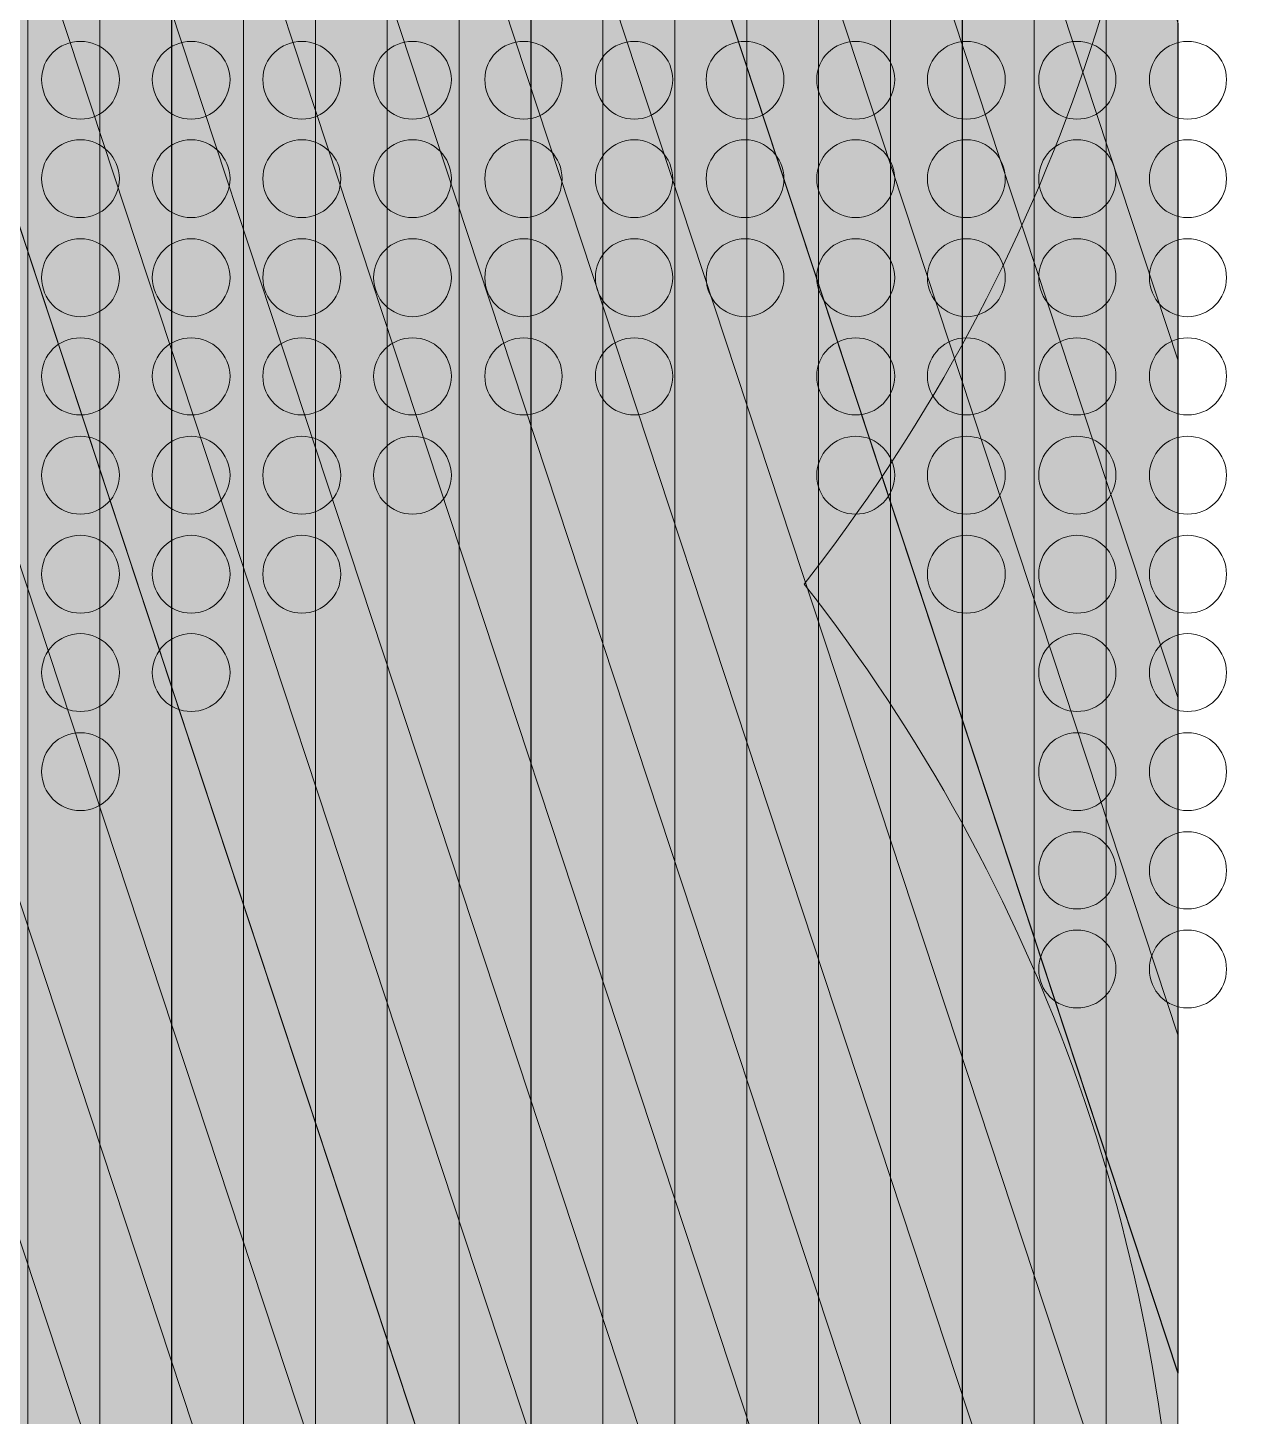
# Model space of a CAD drawing. Header units: inches. Extents: x 243 to 900, y -519 to -86.
# Drawn here: x 709.02 to 736.18, y -297.03 to -266.02 of the extents above; entities that cross this region are included whole.
import ezdxf

# ---------------------------------------------------------------- set-up
doc = ezdxf.new("R2010")
doc.units = ezdxf.units.IN
doc.header["$MEASUREMENT"] = 0
doc.layers.add('Layer 1', color=7, linetype='Continuous')

# ---------------------------------------------------------------- blocks, each defined once
blk = doc.blocks.new('block 3')
at = {"layer": 'Layer 1', "lineweight": 0}
blk.add_open_spline([(898.138, -484.267), (898.138, -494.991), (889.368, -503.763), (878.645, -503.763), (878.645, -503.763), (266.12, -503.763), (266.12, -503.763), (255.397, -503.763), (246.624, -494.991), (246.624, -484.267), (246.624, -484.267), (246.624, -108.507), (246.624, -108.507), (246.624, -97.783), (255.397, -89.011), (266.12, -89.011), (266.12, -89.011), (878.645, -89.011), (878.645, -89.011), (889.368, -89.011), (898.138, -97.783), (898.138, -108.507), (898.138, -108.507), (898.138, -484.267), (898.138, -484.267)], degree=3, knots=[0, 0, 0, 0, 1, 1, 1, 2, 2, 2, 3, 3, 3, 4, 4, 4, 5, 5, 5, 6, 6, 6, 7, 7, 7, 8, 8, 8, 8], dxfattribs=at)
blk = doc.blocks.new('block 2')
at = {"layer": 'Layer 1'}
blk.add_blockref('block 3', (0, 0), dxfattribs=at)
blk = doc.blocks.new('block 206')
at = {"layer": 'Layer 1', "lineweight": 0}
for points in [[(711.069, -267.175), (711.069, -267.664), (710.676, -268.061), (710.202, -268.061), (709.713, -268.061), (709.332, -267.664), (709.332, -267.175), (709.332, -266.703), (709.713, -266.322), (710.202, -266.322), (710.676, -266.322), (711.069, -266.703), (711.069, -267.175)], [(713.542, -267.175), (713.542, -267.664), (713.145, -268.061), (712.672, -268.061), (712.201, -268.061), (711.805, -267.664), (711.805, -267.175), (711.805, -266.703), (712.201, -266.322), (712.672, -266.322), (713.145, -266.322), (713.542, -266.703), (713.542, -267.175)], [(716.016, -267.175), (716.016, -267.664), (715.617, -268.061), (715.144, -268.061), (714.673, -268.061), (714.274, -267.664), (714.274, -267.175), (714.274, -266.703), (714.673, -266.322), (715.144, -266.322), (715.617, -266.322), (716.016, -266.703), (716.016, -267.175)], [(718.486, -267.175), (718.486, -267.664), (718.105, -268.061), (717.616, -268.061), (717.145, -268.061), (716.749, -267.664), (716.749, -267.175), (716.749, -266.703), (717.145, -266.322), (717.616, -266.322), (718.105, -266.322), (718.486, -266.703), (718.486, -267.175)], [(720.96, -267.175), (720.96, -267.664), (720.579, -268.061), (720.104, -268.061), (719.615, -268.061), (719.234, -267.664), (719.234, -267.175), (719.234, -266.703), (719.615, -266.322), (720.104, -266.322), (720.579, -266.322), (720.96, -266.703), (720.96, -267.175)], [(723.432, -267.175), (723.432, -267.664), (723.049, -268.061), (722.576, -268.061), (722.089, -268.061), (721.706, -267.664), (721.706, -267.175), (721.706, -266.703), (722.089, -266.322), (722.576, -266.322), (723.049, -266.322), (723.432, -266.703), (723.432, -267.175)], [(725.917, -267.175), (725.917, -267.664), (725.521, -268.061), (725.05, -268.061), (724.559, -268.061), (724.18, -267.664), (724.18, -267.175), (724.18, -266.703), (724.559, -266.322), (725.05, -266.322), (725.521, -266.322), (725.917, -266.703), (725.917, -267.175)], [(728.392, -267.175), (728.392, -267.664), (727.99, -268.061), (727.522, -268.061), (727.033, -268.061), (726.65, -267.664), (726.65, -267.175), (726.65, -266.703), (727.033, -266.322), (727.522, -266.322), (727.99, -266.322), (728.392, -266.703), (728.392, -267.175)], [(730.862, -267.175), (730.862, -267.664), (730.481, -268.061), (729.994, -268.061), (729.518, -268.061), (729.122, -267.664), (729.122, -267.175), (729.122, -266.703), (729.518, -266.322), (729.994, -266.322), (730.481, -266.322), (730.862, -266.703), (730.862, -267.175)], [(733.336, -267.175), (733.336, -267.664), (732.953, -268.061), (732.464, -268.061), (731.99, -268.061), (731.61, -267.664), (731.61, -267.175), (731.61, -266.703), (731.99, -266.322), (732.464, -266.322), (732.953, -266.322), (733.336, -266.703), (733.336, -267.175)], [(735.806, -267.175), (735.806, -267.664), (735.427, -268.061), (734.936, -268.061), (734.463, -268.061), (734.084, -267.664), (734.084, -267.175), (734.084, -266.703), (734.463, -266.322), (734.936, -266.322), (735.427, -266.322), (735.806, -266.703), (735.806, -267.175)]]:
    blk.add_open_spline(points, degree=3, knots=[0, 0, 0, 0, 1, 1, 1, 2, 2, 2, 3, 3, 3, 4, 4, 4, 4], dxfattribs=at)
blk = doc.blocks.new('block 207')
at = {"layer": 'Layer 1', "lineweight": 0}
for points in [[(711.069, -269.389), (711.069, -269.877), (710.676, -270.259), (710.202, -270.259), (709.713, -270.259), (709.332, -269.877), (709.332, -269.389), (709.332, -268.915), (709.713, -268.519), (710.202, -268.519), (710.676, -268.519), (711.069, -268.915), (711.069, -269.389)], [(713.542, -269.389), (713.542, -269.877), (713.145, -270.259), (712.672, -270.259), (712.201, -270.259), (711.805, -269.877), (711.805, -269.389), (711.805, -268.915), (712.201, -268.519), (712.672, -268.519), (713.145, -268.519), (713.542, -268.915), (713.542, -269.389)], [(716.016, -269.389), (716.016, -269.877), (715.617, -270.259), (715.144, -270.259), (714.673, -270.259), (714.274, -269.877), (714.274, -269.389), (714.274, -268.915), (714.673, -268.519), (715.144, -268.519), (715.617, -268.519), (716.016, -268.915), (716.016, -269.389)], [(718.486, -269.389), (718.486, -269.877), (718.105, -270.259), (717.616, -270.259), (717.145, -270.259), (716.749, -269.877), (716.749, -269.389), (716.749, -268.915), (717.145, -268.519), (717.616, -268.519), (718.105, -268.519), (718.486, -268.915), (718.486, -269.389)], [(720.96, -269.389), (720.96, -269.877), (720.579, -270.259), (720.104, -270.259), (719.615, -270.259), (719.234, -269.877), (719.234, -269.389), (719.234, -268.915), (719.615, -268.519), (720.104, -268.519), (720.579, -268.519), (720.96, -268.915), (720.96, -269.389)], [(723.432, -269.389), (723.432, -269.877), (723.049, -270.259), (722.576, -270.259), (722.089, -270.259), (721.706, -269.877), (721.706, -269.389), (721.706, -268.915), (722.089, -268.519), (722.576, -268.519), (723.049, -268.519), (723.432, -268.915), (723.432, -269.389)], [(725.917, -269.389), (725.917, -269.877), (725.521, -270.259), (725.05, -270.259), (724.559, -270.259), (724.18, -269.877), (724.18, -269.389), (724.18, -268.915), (724.559, -268.519), (725.05, -268.519), (725.521, -268.519), (725.917, -268.915), (725.917, -269.389)], [(728.392, -269.389), (728.392, -269.877), (727.99, -270.259), (727.522, -270.259), (727.033, -270.259), (726.65, -269.877), (726.65, -269.389), (726.65, -268.915), (727.033, -268.519), (727.522, -268.519), (727.99, -268.519), (728.392, -268.915), (728.392, -269.389)], [(730.862, -269.389), (730.862, -269.877), (730.481, -270.259), (729.994, -270.259), (729.518, -270.259), (729.122, -269.877), (729.122, -269.389), (729.122, -268.915), (729.518, -268.519), (729.994, -268.519), (730.481, -268.519), (730.862, -268.915), (730.862, -269.389)], [(733.336, -269.389), (733.336, -269.877), (732.953, -270.259), (732.464, -270.259), (731.99, -270.259), (731.61, -269.877), (731.61, -269.389), (731.61, -268.915), (731.99, -268.519), (732.464, -268.519), (732.953, -268.519), (733.336, -268.915), (733.336, -269.389)], [(735.806, -269.389), (735.806, -269.877), (735.427, -270.259), (734.936, -270.259), (734.463, -270.259), (734.084, -269.877), (734.084, -269.389), (734.084, -268.915), (734.463, -268.519), (734.936, -268.519), (735.427, -268.519), (735.806, -268.915), (735.806, -269.389)]]:
    blk.add_open_spline(points, degree=3, knots=[0, 0, 0, 0, 1, 1, 1, 2, 2, 2, 3, 3, 3, 4, 4, 4, 4], dxfattribs=at)
blk = doc.blocks.new('block 208')
at = {"layer": 'Layer 1', "lineweight": 0}
for points in [[(711.069, -271.601), (711.069, -272.075), (710.676, -272.472), (710.202, -272.472), (709.713, -272.472), (709.332, -272.075), (709.332, -271.601), (709.332, -271.113), (709.713, -270.732), (710.202, -270.732), (710.676, -270.732), (711.069, -271.113), (711.069, -271.601)], [(713.542, -271.601), (713.542, -272.075), (713.145, -272.472), (712.672, -272.472), (712.201, -272.472), (711.805, -272.075), (711.805, -271.601), (711.805, -271.113), (712.201, -270.732), (712.672, -270.732), (713.145, -270.732), (713.542, -271.113), (713.542, -271.601)], [(716.016, -271.601), (716.016, -272.075), (715.617, -272.472), (715.144, -272.472), (714.673, -272.472), (714.274, -272.075), (714.274, -271.601), (714.274, -271.113), (714.673, -270.732), (715.144, -270.732), (715.617, -270.732), (716.016, -271.113), (716.016, -271.601)], [(718.486, -271.601), (718.486, -272.075), (718.105, -272.472), (717.616, -272.472), (717.145, -272.472), (716.749, -272.075), (716.749, -271.601), (716.749, -271.113), (717.145, -270.732), (717.616, -270.732), (718.105, -270.732), (718.486, -271.113), (718.486, -271.601)], [(720.96, -271.601), (720.96, -272.075), (720.579, -272.472), (720.104, -272.472), (719.615, -272.472), (719.234, -272.075), (719.234, -271.601), (719.234, -271.113), (719.615, -270.732), (720.104, -270.732), (720.579, -270.732), (720.96, -271.113), (720.96, -271.601)], [(723.432, -271.601), (723.432, -272.075), (723.049, -272.472), (722.576, -272.472), (722.089, -272.472), (721.706, -272.075), (721.706, -271.601), (721.706, -271.113), (722.089, -270.732), (722.576, -270.732), (723.049, -270.732), (723.432, -271.113), (723.432, -271.601)], [(725.917, -271.601), (725.917, -272.075), (725.521, -272.472), (725.05, -272.472), (724.559, -272.472), (724.18, -272.075), (724.18, -271.601), (724.18, -271.113), (724.559, -270.732), (725.05, -270.732), (725.521, -270.732), (725.917, -271.113), (725.917, -271.601)], [(728.392, -271.601), (728.392, -272.075), (727.99, -272.472), (727.522, -272.472), (727.033, -272.472), (726.65, -272.075), (726.65, -271.601), (726.65, -271.113), (727.033, -270.732), (727.522, -270.732), (727.99, -270.732), (728.392, -271.113), (728.392, -271.601)], [(730.862, -271.601), (730.862, -272.075), (730.481, -272.472), (729.994, -272.472), (729.518, -272.472), (729.122, -272.075), (729.122, -271.601), (729.122, -271.113), (729.518, -270.732), (729.994, -270.732), (730.481, -270.732), (730.862, -271.113), (730.862, -271.601)], [(733.336, -271.601), (733.336, -272.075), (732.953, -272.472), (732.464, -272.472), (731.99, -272.472), (731.61, -272.075), (731.61, -271.601), (731.61, -271.113), (731.99, -270.732), (732.464, -270.732), (732.953, -270.732), (733.336, -271.113), (733.336, -271.601)], [(735.806, -271.601), (735.806, -272.075), (735.427, -272.472), (734.936, -272.472), (734.463, -272.472), (734.084, -272.075), (734.084, -271.601), (734.084, -271.113), (734.463, -270.732), (734.936, -270.732), (735.427, -270.732), (735.806, -271.113), (735.806, -271.601)]]:
    blk.add_open_spline(points, degree=3, knots=[0, 0, 0, 0, 1, 1, 1, 2, 2, 2, 3, 3, 3, 4, 4, 4, 4], dxfattribs=at)
blk = doc.blocks.new('block 209')
at = {"layer": 'Layer 1', "lineweight": 0}
for points in [[(711.069, -273.798), (711.069, -274.287), (710.676, -274.668), (710.202, -274.668), (709.713, -274.668), (709.332, -274.287), (709.332, -273.798), (709.332, -273.325), (709.713, -272.944), (710.202, -272.944), (710.676, -272.944), (711.069, -273.325), (711.069, -273.798)], [(713.542, -273.798), (713.542, -274.287), (713.145, -274.668), (712.672, -274.668), (712.201, -274.668), (711.805, -274.287), (711.805, -273.798), (711.805, -273.325), (712.201, -272.944), (712.672, -272.944), (713.145, -272.944), (713.542, -273.325), (713.542, -273.798)], [(716.016, -273.798), (716.016, -274.287), (715.617, -274.668), (715.144, -274.668), (714.673, -274.668), (714.274, -274.287), (714.274, -273.798), (714.274, -273.325), (714.673, -272.944), (715.144, -272.944), (715.617, -272.944), (716.016, -273.325), (716.016, -273.798)], [(718.486, -273.798), (718.486, -274.287), (718.105, -274.668), (717.616, -274.668), (717.145, -274.668), (716.749, -274.287), (716.749, -273.798), (716.749, -273.325), (717.145, -272.944), (717.616, -272.944), (718.105, -272.944), (718.486, -273.325), (718.486, -273.798)], [(720.96, -273.798), (720.96, -274.287), (720.579, -274.668), (720.104, -274.668), (719.615, -274.668), (719.234, -274.287), (719.234, -273.798), (719.234, -273.325), (719.615, -272.944), (720.104, -272.944), (720.579, -272.944), (720.96, -273.325), (720.96, -273.798)], [(723.432, -273.798), (723.432, -274.287), (723.049, -274.668), (722.576, -274.668), (722.089, -274.668), (721.706, -274.287), (721.706, -273.798), (721.706, -273.325), (722.089, -272.944), (722.576, -272.944), (723.049, -272.944), (723.432, -273.325), (723.432, -273.798)], [(728.392, -273.798), (728.392, -274.287), (727.99, -274.668), (727.522, -274.668), (727.033, -274.668), (726.65, -274.287), (726.65, -273.798), (726.65, -273.325), (727.033, -272.944), (727.522, -272.944), (727.99, -272.944), (728.392, -273.325), (728.392, -273.798)], [(730.862, -273.798), (730.862, -274.287), (730.481, -274.668), (729.994, -274.668), (729.518, -274.668), (729.122, -274.287), (729.122, -273.798), (729.122, -273.325), (729.518, -272.944), (729.994, -272.944), (730.481, -272.944), (730.862, -273.325), (730.862, -273.798)], [(733.336, -273.798), (733.336, -274.287), (732.953, -274.668), (732.464, -274.668), (731.99, -274.668), (731.61, -274.287), (731.61, -273.798), (731.61, -273.325), (731.99, -272.944), (732.464, -272.944), (732.953, -272.944), (733.336, -273.325), (733.336, -273.798)], [(735.806, -273.798), (735.806, -274.287), (735.427, -274.668), (734.936, -274.668), (734.463, -274.668), (734.084, -274.287), (734.084, -273.798), (734.084, -273.325), (734.463, -272.944), (734.936, -272.944), (735.427, -272.944), (735.806, -273.325), (735.806, -273.798)]]:
    blk.add_open_spline(points, degree=3, knots=[0, 0, 0, 0, 1, 1, 1, 2, 2, 2, 3, 3, 3, 4, 4, 4, 4], dxfattribs=at)
blk = doc.blocks.new('block 210')
at = {"layer": 'Layer 1', "lineweight": 0}
for points in [[(711.069, -276.013), (711.069, -276.498), (710.676, -276.882), (710.202, -276.882), (709.713, -276.882), (709.332, -276.498), (709.332, -276.013), (709.332, -275.539), (709.713, -275.142), (710.202, -275.142), (710.676, -275.142), (711.069, -275.539), (711.069, -276.013)], [(713.542, -276.013), (713.542, -276.498), (713.145, -276.882), (712.672, -276.882), (712.201, -276.882), (711.805, -276.498), (711.805, -276.013), (711.805, -275.539), (712.201, -275.142), (712.672, -275.142), (713.145, -275.142), (713.542, -275.539), (713.542, -276.013)], [(716.016, -276.013), (716.016, -276.498), (715.617, -276.882), (715.144, -276.882), (714.673, -276.882), (714.274, -276.498), (714.274, -276.013), (714.274, -275.539), (714.673, -275.142), (715.144, -275.142), (715.617, -275.142), (716.016, -275.539), (716.016, -276.013)], [(718.486, -276.013), (718.486, -276.498), (718.105, -276.882), (717.616, -276.882), (717.145, -276.882), (716.749, -276.498), (716.749, -276.013), (716.749, -275.539), (717.145, -275.142), (717.616, -275.142), (718.105, -275.142), (718.486, -275.539), (718.486, -276.013)], [(728.392, -276.013), (728.392, -276.498), (727.99, -276.882), (727.522, -276.882), (727.033, -276.882), (726.65, -276.498), (726.65, -276.013), (726.65, -275.539), (727.033, -275.142), (727.522, -275.142), (727.99, -275.142), (728.392, -275.539), (728.392, -276.013)], [(730.862, -276.013), (730.862, -276.498), (730.481, -276.882), (729.994, -276.882), (729.518, -276.882), (729.122, -276.498), (729.122, -276.013), (729.122, -275.539), (729.518, -275.142), (729.994, -275.142), (730.481, -275.142), (730.862, -275.539), (730.862, -276.013)], [(733.336, -276.013), (733.336, -276.498), (732.953, -276.882), (732.464, -276.882), (731.99, -276.882), (731.61, -276.498), (731.61, -276.013), (731.61, -275.539), (731.99, -275.142), (732.464, -275.142), (732.953, -275.142), (733.336, -275.539), (733.336, -276.013)], [(735.806, -276.013), (735.806, -276.498), (735.427, -276.882), (734.936, -276.882), (734.463, -276.882), (734.084, -276.498), (734.084, -276.013), (734.084, -275.539), (734.463, -275.142), (734.936, -275.142), (735.427, -275.142), (735.806, -275.539), (735.806, -276.013)]]:
    blk.add_open_spline(points, degree=3, knots=[0, 0, 0, 0, 1, 1, 1, 2, 2, 2, 3, 3, 3, 4, 4, 4, 4], dxfattribs=at)
blk = doc.blocks.new('block 211')
at = {"layer": 'Layer 1', "lineweight": 0}
for points in [[(711.069, -278.224), (711.069, -278.698), (710.676, -279.095), (710.202, -279.095), (709.713, -279.095), (709.332, -278.698), (709.332, -278.224), (709.332, -277.736), (709.713, -277.355), (710.202, -277.355), (710.676, -277.355), (711.069, -277.736), (711.069, -278.224)], [(713.542, -278.224), (713.542, -278.698), (713.145, -279.095), (712.672, -279.095), (712.201, -279.095), (711.805, -278.698), (711.805, -278.224), (711.805, -277.736), (712.201, -277.355), (712.672, -277.355), (713.145, -277.355), (713.542, -277.736), (713.542, -278.224)], [(716.016, -278.224), (716.016, -278.698), (715.617, -279.095), (715.144, -279.095), (714.673, -279.095), (714.274, -278.698), (714.274, -278.224), (714.274, -277.736), (714.673, -277.355), (715.144, -277.355), (715.617, -277.355), (716.016, -277.736), (716.016, -278.224)], [(730.862, -278.224), (730.862, -278.698), (730.481, -279.095), (729.994, -279.095), (729.518, -279.095), (729.122, -278.698), (729.122, -278.224), (729.122, -277.736), (729.518, -277.355), (729.994, -277.355), (730.481, -277.355), (730.862, -277.736), (730.862, -278.224)], [(733.336, -278.224), (733.336, -278.698), (732.953, -279.095), (732.464, -279.095), (731.99, -279.095), (731.61, -278.698), (731.61, -278.224), (731.61, -277.736), (731.99, -277.355), (732.464, -277.355), (732.953, -277.355), (733.336, -277.736), (733.336, -278.224)], [(735.806, -278.224), (735.806, -278.698), (735.427, -279.095), (734.936, -279.095), (734.463, -279.095), (734.084, -278.698), (734.084, -278.224), (734.084, -277.736), (734.463, -277.355), (734.936, -277.355), (735.427, -277.355), (735.806, -277.736), (735.806, -278.224)]]:
    blk.add_open_spline(points, degree=3, knots=[0, 0, 0, 0, 1, 1, 1, 2, 2, 2, 3, 3, 3, 4, 4, 4, 4], dxfattribs=at)
blk = doc.blocks.new('block 212')
at = {"layer": 'Layer 1', "lineweight": 0}
for points in [[(711.069, -280.421), (711.069, -280.91), (710.676, -281.29), (710.202, -281.29), (709.713, -281.29), (709.332, -280.91), (709.332, -280.421), (709.332, -279.948), (709.713, -279.552), (710.202, -279.552), (710.676, -279.552), (711.069, -279.948), (711.069, -280.421)], [(713.542, -280.421), (713.542, -280.91), (713.145, -281.29), (712.672, -281.29), (712.201, -281.29), (711.805, -280.91), (711.805, -280.421), (711.805, -279.948), (712.201, -279.552), (712.672, -279.552), (713.145, -279.552), (713.542, -279.948), (713.542, -280.421)], [(733.336, -280.421), (733.336, -280.91), (732.953, -281.29), (732.464, -281.29), (731.99, -281.29), (731.61, -280.91), (731.61, -280.421), (731.61, -279.948), (731.99, -279.552), (732.464, -279.552), (732.953, -279.552), (733.336, -279.948), (733.336, -280.421)], [(735.806, -280.421), (735.806, -280.91), (735.427, -281.29), (734.936, -281.29), (734.463, -281.29), (734.084, -280.91), (734.084, -280.421), (734.084, -279.948), (734.463, -279.552), (734.936, -279.552), (735.427, -279.552), (735.806, -279.948), (735.806, -280.421)]]:
    blk.add_open_spline(points, degree=3, knots=[0, 0, 0, 0, 1, 1, 1, 2, 2, 2, 3, 3, 3, 4, 4, 4, 4], dxfattribs=at)
blk = doc.blocks.new('block 213')
at = {"layer": 'Layer 1', "lineweight": 0}
for points in [[(711.069, -282.635), (711.069, -283.107), (710.676, -283.505), (710.202, -283.505), (709.713, -283.505), (709.332, -283.107), (709.332, -282.635), (709.332, -282.146), (709.713, -281.765), (710.202, -281.765), (710.676, -281.765), (711.069, -282.146), (711.069, -282.635)], [(733.336, -282.635), (733.336, -283.107), (732.953, -283.505), (732.464, -283.505), (731.99, -283.505), (731.61, -283.107), (731.61, -282.635), (731.61, -282.146), (731.99, -281.765), (732.464, -281.765), (732.953, -281.765), (733.336, -282.146), (733.336, -282.635)], [(735.806, -282.635), (735.806, -283.107), (735.427, -283.505), (734.936, -283.505), (734.463, -283.505), (734.084, -283.107), (734.084, -282.635), (734.084, -282.146), (734.463, -281.765), (734.936, -281.765), (735.427, -281.765), (735.806, -282.146), (735.806, -282.635)]]:
    blk.add_open_spline(points, degree=3, knots=[0, 0, 0, 0, 1, 1, 1, 2, 2, 2, 3, 3, 3, 4, 4, 4, 4], dxfattribs=at)
blk = doc.blocks.new('block 214')
at = {"layer": 'Layer 1', "lineweight": 0}
for points in [[(733.336, -284.846), (733.336, -285.32), (732.953, -285.702), (732.464, -285.702), (731.99, -285.702), (731.61, -285.32), (731.61, -284.846), (731.61, -284.359), (731.99, -283.977), (732.464, -283.977), (732.953, -283.977), (733.336, -284.359), (733.336, -284.846)], [(735.806, -284.846), (735.806, -285.32), (735.427, -285.702), (734.936, -285.702), (734.463, -285.702), (734.084, -285.32), (734.084, -284.846), (734.084, -284.359), (734.463, -283.977), (734.936, -283.977), (735.427, -283.977), (735.806, -284.359), (735.806, -284.846)]]:
    blk.add_open_spline(points, degree=3, knots=[0, 0, 0, 0, 1, 1, 1, 2, 2, 2, 3, 3, 3, 4, 4, 4, 4], dxfattribs=at)
blk = doc.blocks.new('block 215')
at = {"layer": 'Layer 1', "lineweight": 0}
for points in [[(733.336, -287.045), (733.336, -287.533), (732.953, -287.913), (732.464, -287.913), (731.99, -287.913), (731.61, -287.533), (731.61, -287.045), (731.61, -286.556), (731.99, -286.174), (732.464, -286.174), (732.953, -286.174), (733.336, -286.556), (733.336, -287.045)], [(735.806, -287.045), (735.806, -287.533), (735.427, -287.913), (734.936, -287.913), (734.463, -287.913), (734.084, -287.533), (734.084, -287.045), (734.084, -286.556), (734.463, -286.174), (734.936, -286.174), (735.427, -286.174), (735.806, -286.556), (735.806, -287.045)]]:
    blk.add_open_spline(points, degree=3, knots=[0, 0, 0, 0, 1, 1, 1, 2, 2, 2, 3, 3, 3, 4, 4, 4, 4], dxfattribs=at)
blk = doc.blocks.new('block 150')
at = {"layer": 'Layer 1'}
for name in ['block 206', 'block 207', 'block 208', 'block 209', 'block 210', 'block 211', 'block 212', 'block 213', 'block 214', 'block 215']:
    blk.add_blockref(name, (0, 0), dxfattribs=at)
blk = doc.blocks.new('block 149')
at = {"layer": 'Layer 1'}
blk.add_blockref('block 150', (0, 0), dxfattribs=at)
blk = doc.blocks.new('block 4')
at = {"layer": 'Layer 1'}
blk.add_blockref('block 149', (0, 0), dxfattribs=at)
blk = doc.blocks.new('block 291')
at = {"layer": 'Layer 1', "true_color": 0x177dc1}
h = blk.add_hatch(color=152, dxfattribs=at)
h.dxf.hatch_style = 2
h.paths.add_polyline_path([(679.996, -205.731), (727.237, -348.784), (724.992, -349.523), (677.506, -205.731)])
at = {"layer": 'Layer 1', "true_color": 0x127cc0}
h = blk.add_hatch(color=152, dxfattribs=at)
h.dxf.hatch_style = 2
h.paths.add_polyline_path([(682.487, -205.731), (729.479, -348.041), (727.237, -348.784), (679.996, -205.731)])
at = {"layer": 'Layer 1', "true_color": 0x167bbf}
h = blk.add_hatch(color=152, dxfattribs=at)
h.dxf.hatch_style = 2
h.paths.add_polyline_path([(684.975, -205.731), (731.726, -347.301), (729.479, -348.041), (682.487, -205.731)])
at = {"layer": 'Layer 1', "true_color": 0x157abf}
h = blk.add_hatch(color=152, dxfattribs=at)
h.dxf.hatch_style = 2
h.paths.add_polyline_path([(687.465, -205.731), (733.971, -346.558), (731.726, -347.301), (684.975, -205.731)])
at = {"layer": 'Layer 1', "true_color": 0x1479be}
h = blk.add_hatch(color=152, dxfattribs=at)
h.dxf.hatch_style = 2
h.paths.add_polyline_path([(689.953, -205.731), (734.722, -341.298), (734.722, -346.312), (733.968, -346.558), (687.465, -205.731)])
at = {"layer": 'Layer 1', "true_color": 0x1279be}
h = blk.add_hatch(color=152, dxfattribs=at)
h.dxf.hatch_style = 2
h.paths.add_polyline_path([(692.444, -205.731), (734.722, -333.76), (734.722, -341.298), (689.953, -205.731)])
at = {"layer": 'Layer 1', "true_color": 0x1479be}
h = blk.add_hatch(color=152, dxfattribs=at)
h.dxf.hatch_style = 2
h.paths.add_polyline_path([(694.934, -205.731), (734.722, -326.223), (734.722, -333.76), (692.444, -205.731)])
at = {"layer": 'Layer 1', "true_color": 0x0b77bd}
h = blk.add_hatch(color=152, dxfattribs=at)
h.dxf.hatch_style = 2
h.paths.add_polyline_path([(697.422, -205.731), (734.722, -318.684), (734.722, -326.223), (694.932, -205.731)])
at = {"layer": 'Layer 1', "true_color": 0x0e75bb}
h = blk.add_hatch(color=152, dxfattribs=at)
h.dxf.hatch_style = 2
h.paths.add_polyline_path([(699.912, -205.731), (734.722, -311.146), (734.722, -318.684), (697.422, -205.731)])
h = blk.add_hatch(color=152, dxfattribs=at)
h.dxf.hatch_style = 2
h.paths.add_polyline_path([(702.4, -205.731), (734.722, -303.609), (734.722, -311.146), (699.912, -205.731)])
at = {"layer": 'Layer 1', "true_color": 0x1075bb}
h = blk.add_hatch(color=152, dxfattribs=at)
h.dxf.hatch_style = 2
h.paths.add_polyline_path([(704.888, -205.731), (734.722, -296.071), (734.722, -303.609), (702.4, -205.731)])
at = {"layer": 'Layer 1', "true_color": 0x1773b9}
h = blk.add_hatch(color=152, dxfattribs=at)
h.dxf.hatch_style = 2
h.paths.add_polyline_path([(707.379, -205.731), (734.724, -288.535), (734.724, -296.071), (704.888, -205.731)])
at = {"layer": 'Layer 1', "true_color": 0x1272b9}
h = blk.add_hatch(color=152, dxfattribs=at)
h.dxf.hatch_style = 2
h.paths.add_polyline_path([(709.867, -205.731), (734.724, -280.998), (734.724, -288.535), (707.379, -205.731)])
at = {"layer": 'Layer 1', "true_color": 0x1171b8}
h = blk.add_hatch(color=152, dxfattribs=at)
h.dxf.hatch_style = 2
h.paths.add_polyline_path([(712.357, -205.731), (734.724, -273.46), (734.724, -280.998), (709.867, -205.731)])
at = {"layer": 'Layer 1', "true_color": 0x1470b7}
h = blk.add_hatch(color=152, dxfattribs=at)
h.dxf.hatch_style = 2
h.paths.add_polyline_path([(714.848, -205.731), (734.724, -265.92), (734.724, -273.46), (712.357, -205.731)])
at = {"layer": 'Layer 1', "lineweight": 0}
for points in [[(679.996, -205.731), (727.237, -348.784), (724.992, -349.523), (677.506, -205.731), (679.996, -205.731)], [(682.487, -205.731), (729.479, -348.041), (727.237, -348.784), (679.996, -205.731), (682.487, -205.731)], [(684.975, -205.731), (731.726, -347.301), (729.479, -348.041), (682.487, -205.731), (684.975, -205.731)], [(687.465, -205.731), (733.971, -346.558), (731.726, -347.301), (684.975, -205.731), (687.465, -205.731)], [(689.953, -205.731), (734.722, -341.298), (734.722, -346.312), (733.968, -346.558), (687.465, -205.731), (689.953, -205.731)], [(692.444, -205.731), (734.722, -333.76), (734.722, -341.298), (689.953, -205.731), (692.444, -205.731)], [(694.934, -205.731), (734.722, -326.223), (734.722, -333.76), (692.444, -205.731), (694.934, -205.731)], [(697.422, -205.731), (734.722, -318.684), (734.722, -326.223), (694.932, -205.731), (697.422, -205.731)], [(699.912, -205.731), (734.722, -311.146), (734.722, -318.684), (697.422, -205.731), (699.912, -205.731)], [(702.4, -205.731), (734.722, -303.609), (734.722, -311.146), (699.912, -205.731), (702.4, -205.731)], [(704.888, -205.731), (734.722, -296.071), (734.722, -303.609), (702.4, -205.731), (704.888, -205.731)], [(707.379, -205.731), (734.724, -288.535), (734.724, -296.071), (704.888, -205.731), (707.379, -205.731)], [(709.867, -205.731), (734.724, -280.998), (734.724, -288.535), (707.379, -205.731), (709.867, -205.731)], [(712.357, -205.731), (734.724, -273.46), (734.724, -280.998), (709.867, -205.731), (712.357, -205.731)], [(714.848, -205.731), (734.724, -265.92), (734.724, -273.46), (712.357, -205.731), (714.848, -205.731)]]:
    blk.add_lwpolyline(points, dxfattribs=at)
blk.add_open_spline([(691.095, -319.02), (691.095, -319.02), (589.582, -319.02), (589.582, -319.02), (589.582, -319.02), (589.582, -351.156), (589.582, -351.156), (589.582, -351.156), (695.458, -351.156), (695.458, -351.156), (717.145, -351.156), (734.722, -333.577), (734.722, -311.891), (734.722, -311.891), (734.722, -302.64), (734.722, -302.64), (734.722, -293.508), (731.599, -285.112), (726.37, -278.443), (731.599, -271.777), (734.722, -263.378), (734.722, -254.249), (734.722, -254.249), (734.722, -244.998), (734.722, -244.998), (734.722, -223.309), (717.145, -205.731), (695.458, -205.731), (695.458, -205.731), (619.679, -205.731), (619.679, -205.731), (619.679, -205.731), (614.577, -205.731), (614.577, -205.731), (614.577, -205.731), (589.582, -205.731), (589.582, -205.731), (589.582, -205.731), (589.582, -312.591), (589.582, -312.591), (589.582, -312.591), (619.679, -312.591), (619.679, -312.591), (619.679, -312.591), (619.679, -237.403), (619.679, -237.403), (619.679, -237.403), (691.095, -237.403), (691.095, -237.403), (697.856, -237.403), (703.336, -242.883), (703.336, -249.642), (703.336, -256.404), (697.856, -261.887), (691.095, -261.887), (691.095, -261.887), (627.844, -261.887), (627.844, -261.887), (627.844, -261.887), (627.844, -294.535), (627.844, -294.535), (627.844, -294.535), (691.095, -294.535), (691.095, -294.535), (697.856, -294.535), (703.336, -300.013), (703.336, -306.776), (703.336, -313.538), (697.856, -319.02), (691.095, -319.02)], degree=3, knots=[0, 0, 0, 0, 1, 1, 1, 2, 2, 2, 3, 3, 3, 4, 4, 4, 5, 5, 5, 6, 6, 6, 7, 7, 7, 8, 8, 8, 9, 9, 9, 10, 10, 10, 11, 11, 11, 12, 12, 12, 13, 13, 13, 14, 14, 14, 15, 15, 15, 16, 16, 16, 17, 17, 17, 18, 18, 18, 19, 19, 19, 20, 20, 20, 21, 21, 21, 22, 22, 22, 23, 23, 23, 23], dxfattribs=at)
blk = doc.blocks.new('block 290')
at = {"layer": 'Layer 1', "lineweight": 0}
blk.add_lwpolyline([(589.582, -351.156), (734.722, -351.156), (734.722, -205.731), (589.582, -205.731), (589.582, -351.156)], dxfattribs=at)
at = {"layer": 'Layer 1'}
blk.add_blockref('block 291', (0, 0), dxfattribs=at)
blk = doc.blocks.new('block 289')
at = {"layer": 'Layer 1'}
blk.add_blockref('block 290', (0, 0), dxfattribs=at)
blk = doc.blocks.new('block 293')
at = {"layer": 'Layer 1', "true_color": 0x116cb4}
h = blk.add_hatch(color=152, dxfattribs=at)
h.dxf.hatch_style = 2
h.paths.add_polyline_path([(709.023, -205.731), (710.631, -205.731), (710.631, -310.374), (709.023, -310.374)])
at = {"layer": 'Layer 1', "true_color": 0x106bb4}
h = blk.add_hatch(color=152, dxfattribs=at)
h.dxf.hatch_style = 2
h.paths.add_polyline_path([(710.631, -205.731), (712.233, -205.731), (712.233, -310.374), (710.631, -310.374)])
at = {"layer": 'Layer 1', "true_color": 0x136ab3}
h = blk.add_hatch(color=152, dxfattribs=at)
h.dxf.hatch_style = 2
h.paths.add_polyline_path([(712.238, -205.731), (713.843, -205.731), (713.843, -310.374), (712.238, -310.374)])
h = blk.add_hatch(color=152, dxfattribs=at)
h.dxf.hatch_style = 2
h.paths.add_polyline_path([(713.843, -205.731), (715.448, -205.731), (715.448, -310.374), (713.843, -310.374)])
at = {"layer": 'Layer 1', "true_color": 0x1169b0}
h = blk.add_hatch(color=144, dxfattribs=at)
h.dxf.hatch_style = 2
h.paths.add_polyline_path([(715.448, -205.731), (717.05, -205.731), (717.05, -310.374), (715.448, -310.374)])
at = {"layer": 'Layer 1', "true_color": 0x0e68b2}
h = blk.add_hatch(color=152, dxfattribs=at)
h.dxf.hatch_style = 2
h.paths.add_polyline_path([(717.055, -205.731), (718.658, -205.731), (718.658, -310.374), (717.055, -310.374)])
at = {"layer": 'Layer 1', "true_color": 0x1066b0}
h = blk.add_hatch(color=144, dxfattribs=at)
h.dxf.hatch_style = 2
h.paths.add_polyline_path([(718.658, -205.731), (720.265, -205.731), (720.265, -310.374), (718.658, -310.374)])
at = {"layer": 'Layer 1', "true_color": 0x1365af}
h = blk.add_hatch(color=144, dxfattribs=at)
h.dxf.hatch_style = 2
h.paths.add_polyline_path([(720.268, -205.731), (721.872, -205.731), (721.872, -310.374), (720.268, -310.374)])
at = {"layer": 'Layer 1', "true_color": 0x0a65af}
h = blk.add_hatch(color=144, dxfattribs=at)
h.dxf.hatch_style = 2
h.paths.add_polyline_path([(721.872, -205.731), (723.477, -205.731), (723.477, -310.374), (721.872, -310.374)])
at = {"layer": 'Layer 1', "true_color": 0x1063af}
h = blk.add_hatch(color=144, dxfattribs=at)
h.dxf.hatch_style = 2
h.paths.add_polyline_path([(723.48, -205.731), (725.085, -205.731), (725.085, -310.374), (723.48, -310.374)])
at = {"layer": 'Layer 1', "true_color": 0x0f63ac}
h = blk.add_hatch(color=144, dxfattribs=at)
h.dxf.hatch_style = 2
h.paths.add_polyline_path([(725.085, -205.731), (726.69, -205.731), (726.69, -310.374), (725.085, -310.374)])
at = {"layer": 'Layer 1', "true_color": 0x0e61ad}
h = blk.add_hatch(color=144, dxfattribs=at)
h.dxf.hatch_style = 2
h.paths.add_polyline_path([(726.692, -205.731), (728.297, -205.731), (728.297, -310.374), (726.692, -310.374)])
at = {"layer": 'Layer 1', "true_color": 0x1261ab}
h = blk.add_hatch(color=144, dxfattribs=at)
h.dxf.hatch_style = 2
h.paths.add_polyline_path([(728.297, -205.731), (729.902, -205.731), (729.902, -310.374), (728.297, -310.374)])
at = {"layer": 'Layer 1', "true_color": 0x145fac}
h = blk.add_hatch(color=144, dxfattribs=at)
h.dxf.hatch_style = 2
h.paths.add_polyline_path([(729.905, -205.731), (731.509, -205.731), (731.509, -310.374), (729.905, -310.374)])
at = {"layer": 'Layer 1', "true_color": 0x105fa9}
h = blk.add_hatch(color=144, dxfattribs=at)
h.dxf.hatch_style = 2
h.paths.add_polyline_path([(731.509, -205.731), (733.114, -205.731), (733.114, -310.374), (731.509, -310.374)])
at = {"layer": 'Layer 1', "true_color": 0x0c5fa9}
h = blk.add_hatch(color=144, dxfattribs=at)
h.dxf.hatch_style = 2
h.paths.add_polyline_path([(733.119, -205.731), (734.722, -205.731), (734.722, -310.374), (733.119, -310.374)])
h = blk.add_hatch(color=144, dxfattribs=at)
h.dxf.hatch_style = 2
edge = h.paths.add_edge_path()
edge.add_spline(control_points=[(734.722, -310.376), (734.722, -310.376), (734.722, -205.733), (734.722, -205.733), (734.722, -205.733), (734.722, -310.376), (734.722, -310.376)], knot_values=[0, 0, 0, 0, 1, 1, 1, 2, 2, 2, 2], degree=3, periodic=1)
at = {"layer": 'Layer 1', "lineweight": 0}
for points in [[(709.023, -205.731), (710.631, -205.731), (710.631, -310.374), (709.023, -310.374), (709.023, -205.731)], [(710.631, -205.731), (712.233, -205.731), (712.233, -310.374), (710.631, -310.374), (710.631, -205.731)], [(712.238, -205.731), (713.843, -205.731), (713.843, -310.374), (712.238, -310.374), (712.238, -205.731)], [(713.843, -205.731), (715.448, -205.731), (715.448, -310.374), (713.843, -310.374), (713.843, -205.731)], [(715.448, -205.731), (717.05, -205.731), (717.05, -310.374), (715.448, -310.374), (715.448, -205.731)], [(717.055, -205.731), (718.658, -205.731), (718.658, -310.374), (717.055, -310.374), (717.055, -205.731)], [(718.658, -205.731), (720.265, -205.731), (720.265, -310.374), (718.658, -310.374), (718.658, -205.731)], [(720.268, -205.731), (721.872, -205.731), (721.872, -310.374), (720.268, -310.374), (720.268, -205.731)], [(721.872, -205.731), (723.477, -205.731), (723.477, -310.374), (721.872, -310.374), (721.872, -205.731)], [(723.48, -205.731), (725.085, -205.731), (725.085, -310.374), (723.48, -310.374), (723.48, -205.731)], [(725.085, -205.731), (726.69, -205.731), (726.69, -310.374), (725.085, -310.374), (725.085, -205.731)], [(726.692, -205.731), (728.297, -205.731), (728.297, -310.374), (726.692, -310.374), (726.692, -205.731)], [(728.297, -205.731), (729.902, -205.731), (729.902, -310.374), (728.297, -310.374), (728.297, -205.731)], [(729.905, -205.731), (731.509, -205.731), (731.509, -310.374), (729.905, -310.374), (729.905, -205.731)], [(731.509, -205.731), (733.114, -205.731), (733.114, -310.374), (731.509, -310.374), (731.509, -205.731)], [(733.119, -205.731), (734.722, -205.731), (734.722, -310.374), (733.119, -310.374), (733.119, -205.731)]]:
    blk.add_lwpolyline(points, dxfattribs=at)
for points, knots in [([(619.679, -205.733), (619.679, -205.733), (614.577, -205.733), (614.577, -205.733), (614.577, -205.733), (589.585, -205.733), (589.585, -205.733), (589.585, -205.733), (589.585, -310.374), (589.585, -310.374), (598.246, -299.877), (608.385, -290.641), (619.679, -282.975), (619.679, -282.975), (619.679, -237.403), (619.679, -237.403), (619.679, -237.403), (691.095, -237.403), (691.095, -237.403), (697.853, -237.403), (703.336, -242.88), (703.336, -249.642), (703.336, -253.078), (701.917, -256.179), (699.638, -258.405), (699.688, -258.405), (699.738, -258.401), (699.786, -258.401), (711.517, -258.401), (722.912, -259.826), (733.817, -262.491), (734.388, -259.832), (734.722, -257.081), (734.722, -254.249), (734.722, -254.249), (734.722, -244.998), (734.722, -244.998), (734.722, -223.309), (717.145, -205.733), (695.458, -205.733), (695.458, -205.733), (619.679, -205.733), (619.679, -205.733)], [0, 0, 0, 0, 1, 1, 1, 2, 2, 2, 3, 3, 3, 4, 4, 4, 5, 5, 5, 6, 6, 6, 7, 7, 7, 8, 8, 8, 9, 9, 9, 10, 10, 10, 11, 11, 11, 12, 12, 12, 13, 13, 13, 14, 14, 14, 14]), ([(734.722, -310.376), (734.722, -310.376), (734.722, -205.733), (734.722, -205.733), (734.722, -205.733), (734.722, -310.376), (734.722, -310.376)], [0, 0, 0, 0, 1, 1, 1, 2, 2, 2, 2])]:
    blk.add_open_spline(points, degree=3, knots=knots, dxfattribs=at)
blk = doc.blocks.new('block 283')
at = {"layer": 'Layer 1'}
for name in ['block 289', 'block 293']:
    blk.add_blockref(name, (0, 0), dxfattribs=at)

msp = doc.modelspace()

# ---------------------------------------------------------------- linework, layer by layer
at = {"layer": 'Layer 1', "lineweight": 0}
msp.add_open_spline([(771.889, -89.011), (771.889, -89.011), (266.12, -89.011), (266.12, -89.011), (255.397, -89.011), (246.624, -97.783), (246.624, -108.507), (246.624, -108.507), (246.624, -499.044), (246.624, -499.044), (246.624, -509.767), (255.397, -518.54), (266.12, -518.54), (266.12, -518.54), (371.556, -518.54), (371.556, -518.54), (400.967, -304.591), (562.913, -132.915), (771.889, -89.011)], degree=3, knots=[0, 0, 0, 0, 1, 1, 1, 2, 2, 2, 3, 3, 3, 4, 4, 4, 5, 5, 5, 6, 6, 6, 6], dxfattribs=at)

# ---------------------------------------------------------------- block references
at = {"layer": 'Layer 1'}
for name in ['block 2', 'block 4', 'block 283']:
    msp.add_blockref(name, (0, 0), dxfattribs=at)

doc.saveas('drawing.dxf')
